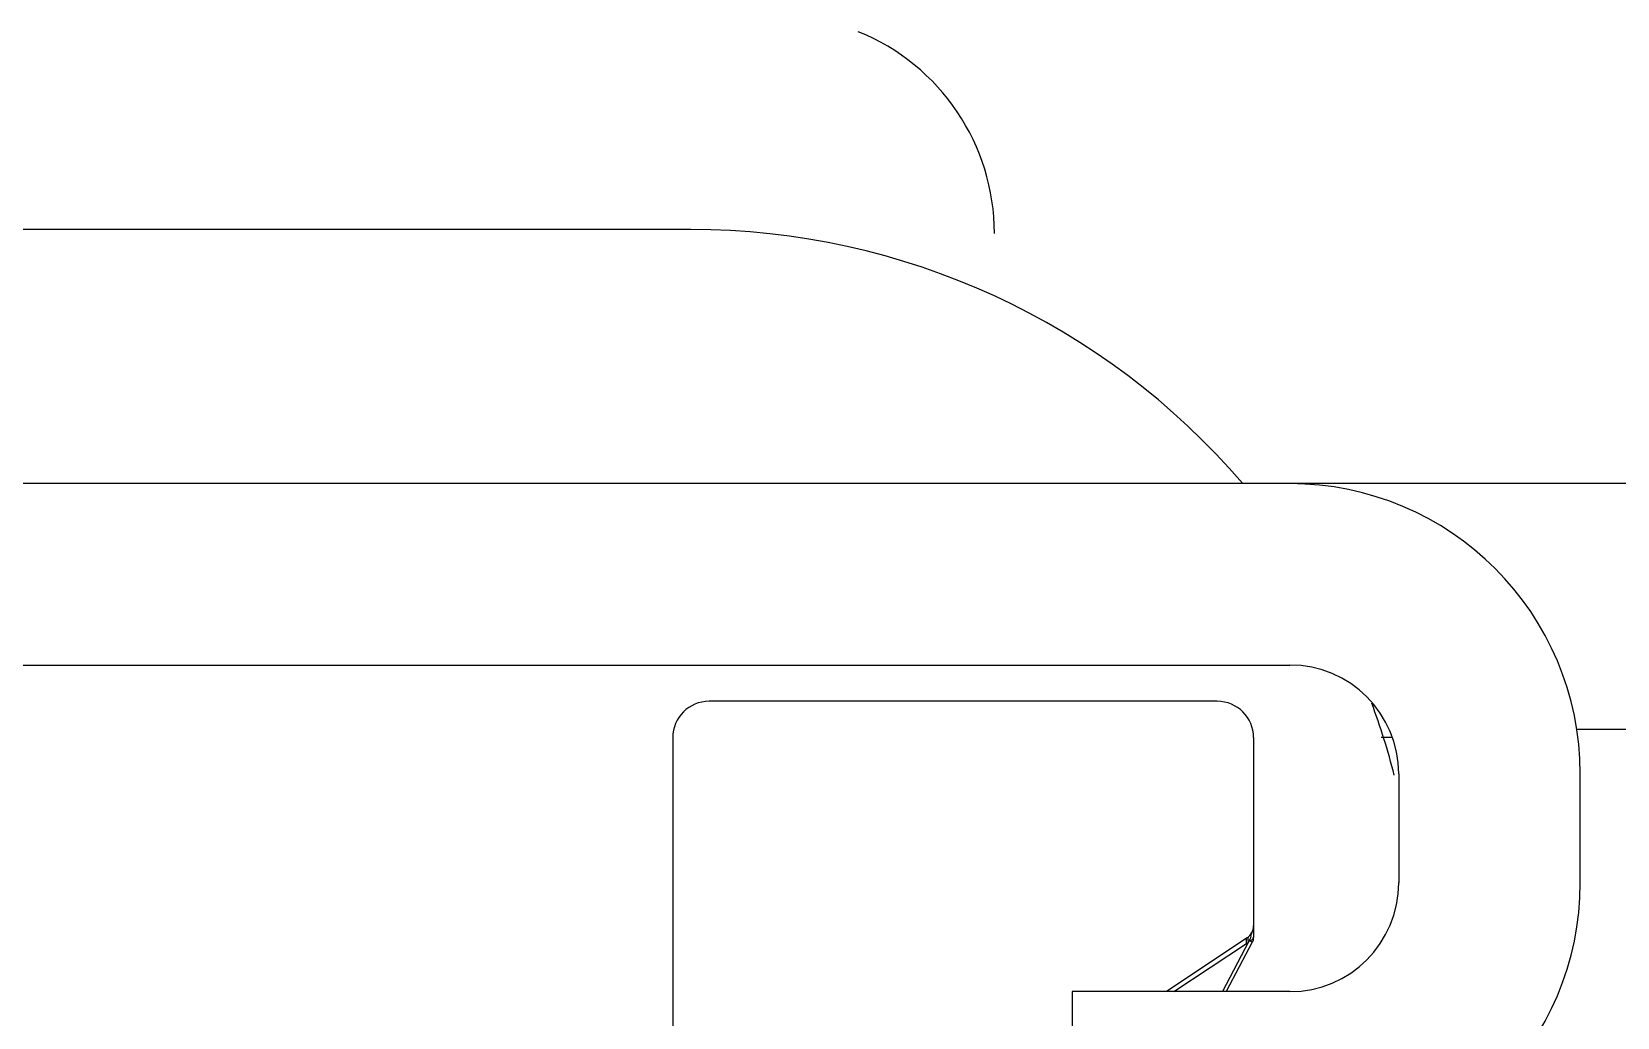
# Model space of a CAD drawing. Extents: x 1725261 to 1937680, y 860327 to 1571294.
# Drawn here: x 1848924.6 to 1849103.2, y 1227960.5 to 1228071.5 of the extents above; entities that cross this region are included whole.
import ezdxf

# ---------------------------------------------------------------- set-up
doc = ezdxf.new("R2010")
doc.units = 0
doc.header["$LTSCALE"] = 1000
doc.header["$MEASUREMENT"] = 0

msp = doc.modelspace()

# ---------------------------------------------------------------- linework, layer by layer
for p, q in [((1848998.89, 1228049.25), (1848655.1, 1228049.25)), ((1850242.79, 1228020.64), (1848796.49, 1228020.63)), ((1848796.49, 1228000.19), (1849066.35, 1228000.19)), ((1849058.17, 1227996.1), (1849000.93, 1227996.1)), ((1850242.79, 1227992.93), (1849098.67, 1227992.93)), ((1848996.84, 1227992.01), (1848996.84, 1227876.45)), ((1849062.26, 1227992.01), (1849062.26, 1227970.81)), ((1849077.86, 1227992.01), (1849076.65, 1227992.01)), ((1849078.62, 1227987.92), (1849078.62, 1227975.66)), ((1849099.06, 1227975.66), (1849099.06, 1227987.92)), ((1849061.53, 1227969.45), (1849052.45, 1227963.39)), ((1849061.97, 1227969.66), (1849062.12, 1227970.1)), ((1849062.26, 1227970.8), (1849062.26, 1227969.52)), ((1849053.28, 1227963.39), (1849061.47, 1227968.82)), ((1849061.7, 1227968.99), (1849058.76, 1227963.39)), ((1849062.12, 1227968.95), (1849059.19, 1227963.39)), ((1849061.62, 1227969.23), (1849061.7, 1227968.99)), ((1849061.7, 1227968.99), (1849061.8, 1227969.11)), ((1849062.01, 1227969.2), (1849061.86, 1227969.13)), ((1849066.35, 1227963.39), (1849041.82, 1227963.39)), ((1849041.82, 1227963.39), (1849041.82, 1227942.94))]:
    msp.add_line(p, q)
for centre, radius, start, end in [((1849008.54, 1228048.81), 24.53, 0, 67.9757), ((1848998.89, 1227967.48), 81.78, 40.5827, 90), ((1849066.35, 1227987.92), 32.71, 0, 90), ((1849066.35, 1227987.92), 12.27, 0, 90), ((1849000.93, 1227992.01), 4.09, 90, 180), ((1849058.17, 1227992.01), 4.09, 0, 90), ((1848998.89, 1227967.48), 81.78, 14.375, 20.3315), ((1849066.35, 1227975.66), 32.71, 270, 0), ((1849066.35, 1227975.66), 12.27, 270, 0), ((1849060.63, 1227970.81), 1.64, 303.6901, 0), ((1849014.06, 1227983.61), 49.89, 343.1105, 343.3846), ((1849079.99, 1227963.93), 18.91, 162.3685, 163.3734), ((1849059.88, 1227971.21), 2.88, 303.5501, 309.2239), ((1849061.57, 1227969.92), 0.834, 286.0364, 289.7696)]:
    msp.add_arc(centre, radius, start, end)
for points, knots in [([(1849061.44, 1227969.31), (1849061.43, 1227969.28), (1849061.4, 1227969.11), (1849061.43, 1227968.94), (1849061.47, 1227968.82)], [0, 0, 0, 0, 0.200998, 1, 1, 1, 1]), ([(1849061.66, 1227969.54), (1849061.61, 1227969.5), (1849061.59, 1227969.37), (1849061.61, 1227969.27), (1849061.62, 1227969.23)], [0, 0, 0, 0, 0.67298, 1, 1, 1, 1]), ([(1849062.26, 1227969.52), (1849062.26, 1227969.42), (1849062.16, 1227969.3), (1849062.05, 1227969.22), (1849062.01, 1227969.2)], [0, 0, 0, 0, 0.684585, 1, 1, 1, 1]), ([(1849062.25, 1227969.32), (1849062.25, 1227969.35), (1849062.24, 1227969.41), (1849062.22, 1227969.47), (1849062.21, 1227969.49)], [0, 0, 0, 0, 0.483166, 1, 1, 1, 1]), ([(1849062.25, 1227969.32), (1849062.25, 1227969.35), (1849062.24, 1227969.41), (1849062.22, 1227969.47), (1849062.21, 1227969.49)], [0, 0, 0, 0, 0.483166, 1, 1, 1, 1]), ([(1849062.25, 1227969.32), (1849062.25, 1227969.35), (1849062.24, 1227969.41), (1849062.22, 1227969.47), (1849062.21, 1227969.49)], [0, 0, 0, 0, 0.483166, 1, 1, 1, 1]), ([(1849062.25, 1227969.32), (1849062.25, 1227969.35), (1849062.24, 1227969.41), (1849062.22, 1227969.47), (1849062.21, 1227969.49)], [0, 0, 0, 0, 0.483166, 1, 1, 1, 1]), ([(1849062.12, 1227968.95), (1849062.1, 1227968.93), (1849061.98, 1227969.07), (1849061.88, 1227969.07), (1849061.8, 1227969.11)], [0, 0, 0, 0, 0.259642, 1, 1, 1, 1])]:
    msp.add_open_spline(points, degree=3, knots=knots)
msp.add_open_spline([(1849062.12, 1227968.95), (1849062.18, 1227969.06), (1849062.25, 1227969.19), (1849062.25, 1227969.32)], degree=3)

doc.saveas('drawing.dxf')
